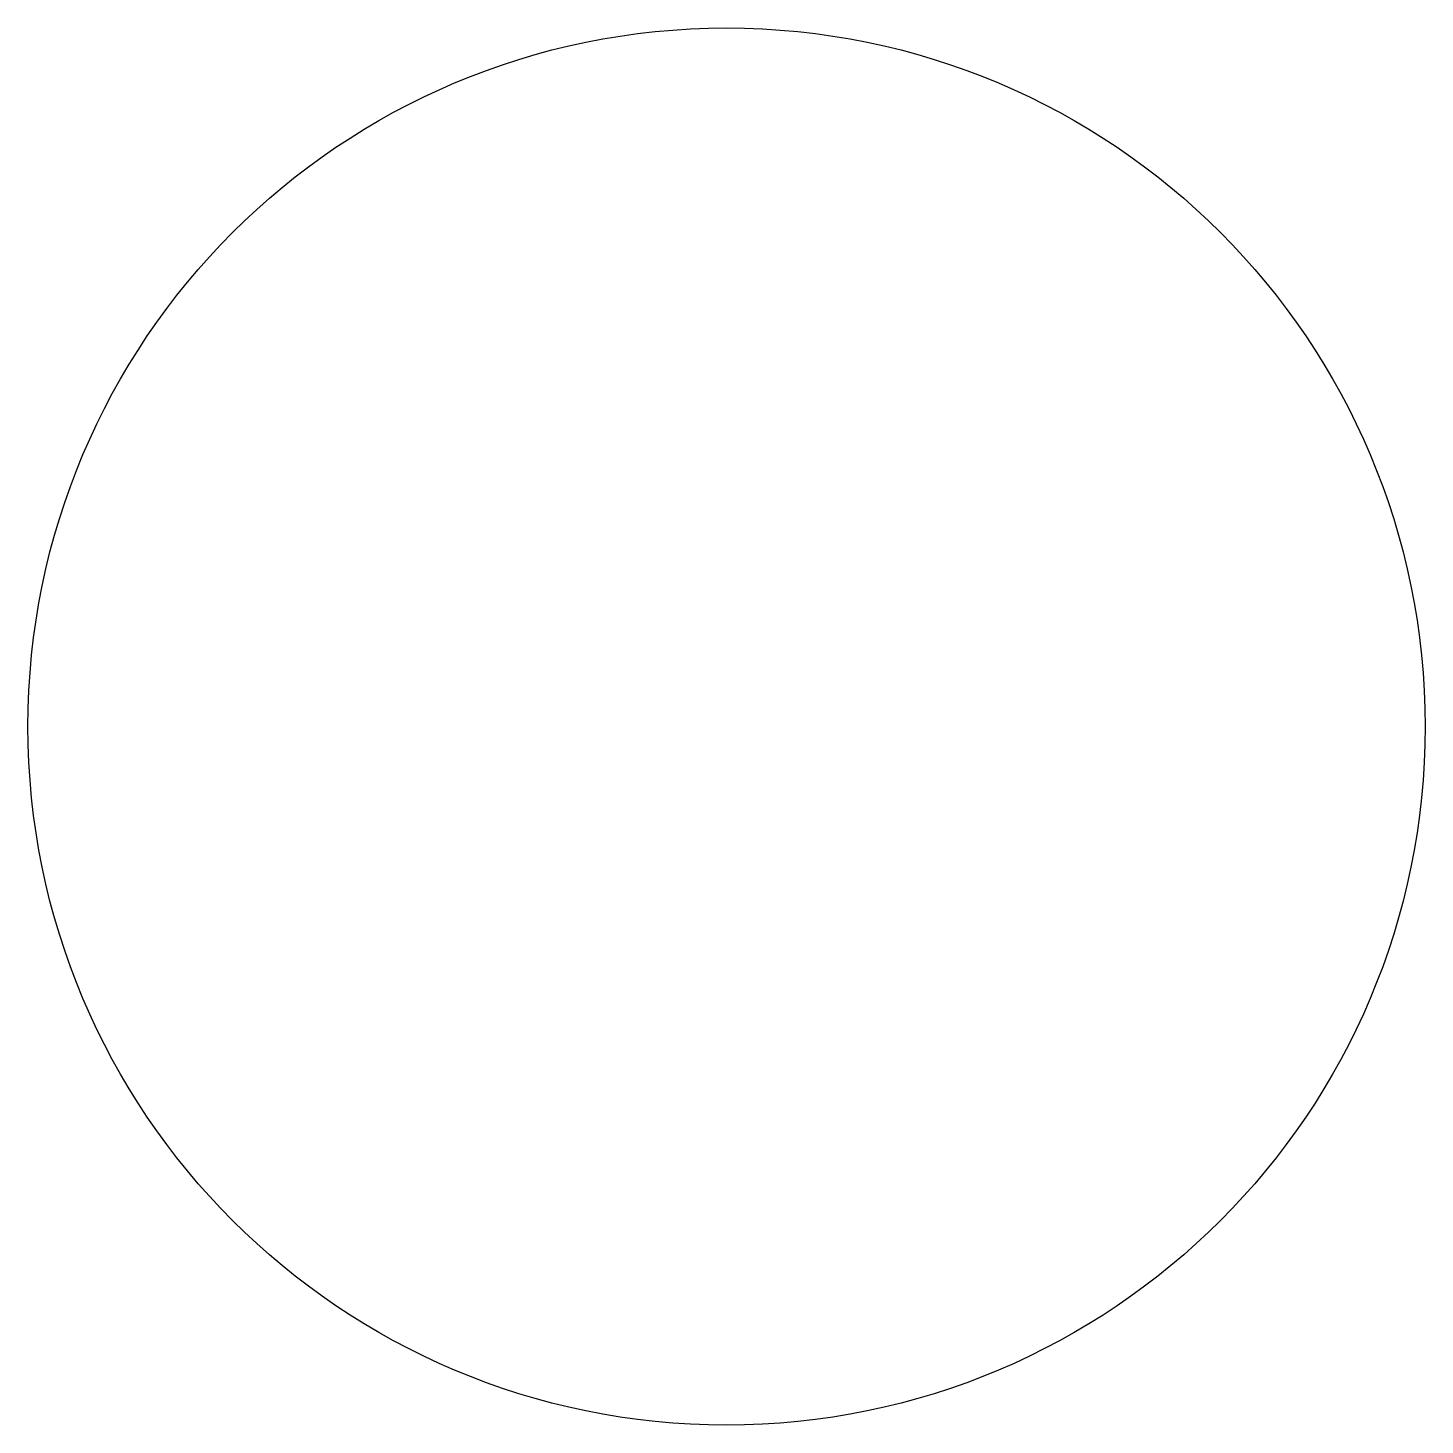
# Model space of a CAD drawing. Header units: millimetres. Extents: x -40.4 to -29.2, y -86.3 to -75.2.
import ezdxf

# ---------------------------------------------------------------- set-up
doc = ezdxf.new("R2010")
doc.units = ezdxf.units.MM
doc.layers.get('0').update_dxf_attribs({"linetype": 'CONTINUOUS'})

msp = doc.modelspace()

# ---------------------------------------------------------------- linework, layer by layer
msp.add_circle((-34.808, -80.745), 5.585)

doc.saveas('drawing.dxf')
